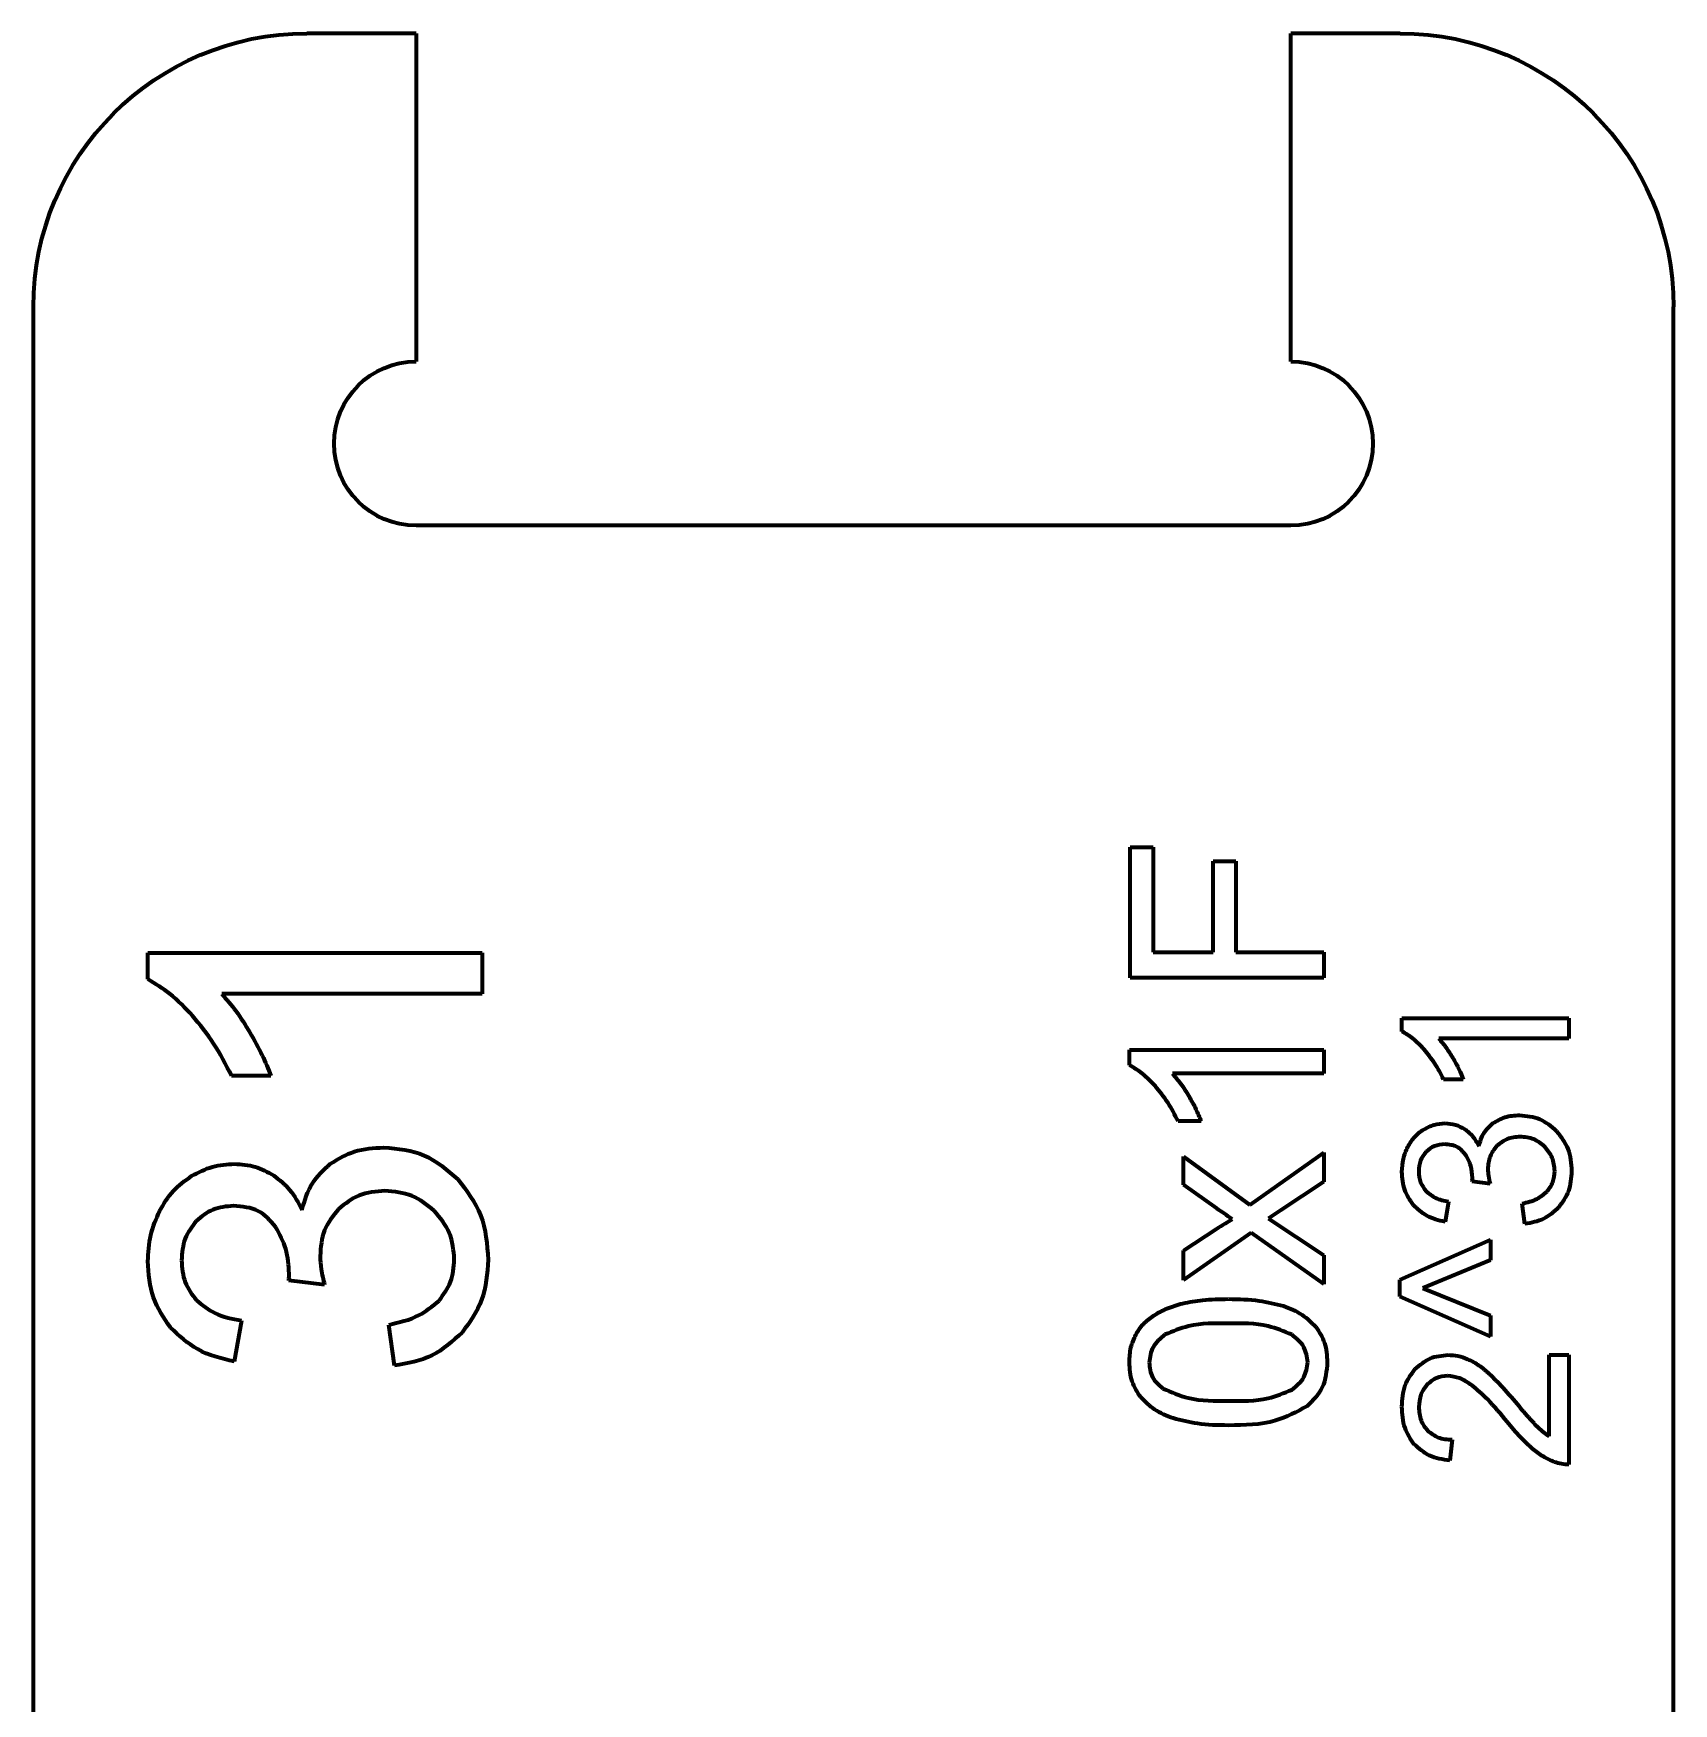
# Model space of a CAD drawing. Header units: millimetres. Extents: x 0 to 1189, y 0 to 841.
# Drawn here: x 372.85 to 402.85, y 647.69 to 678.23 of the extents above; entities that cross this region are included whole.
import ezdxf

# ---------------------------------------------------------------- set-up
doc = ezdxf.new("R2010")
doc.units = ezdxf.units.MM
doc.header["$LTSCALE"] = 0.75
doc.layers.add('Visible', color=7, linetype='Continuous', lineweight=70)

msp = doc.modelspace()

# ---------------------------------------------------------------- linework, layer by layer
at = {"layer": 'Visible', "extrusion": (-1e-16, -1, 0)}
for p, q in [((379.852, 678.232), (377.852, 678.232)), ((379.852, 678.232), (379.852, 672.232)), ((397.852, 678.232), (395.852, 678.232)), ((395.852, 672.232), (395.852, 678.232)), ((372.852, 123.899), (372.852, 673.232)), ((402.852, 123.899), (402.852, 673.232)), ((395.852, 669.232), (379.852, 669.232)), ((392.913, 660.963), (392.913, 663.354)), ((392.913, 663.354), (393.332, 663.354)), ((393.332, 663.354), (393.332, 661.432)), ((394.429, 661.432), (394.429, 663.095)), ((394.429, 663.095), (394.847, 663.095)), ((394.847, 663.095), (394.847, 661.432)), ((374.946, 660.936), (374.946, 661.418)), ((374.946, 661.418), (381.062, 661.418)), ((381.062, 661.418), (381.062, 660.67)), ((393.332, 661.432), (394.429, 661.432)), ((394.847, 661.432), (396.457, 661.432)), ((396.457, 661.432), (396.457, 660.963)), ((396.457, 660.963), (392.913, 660.963)), ((381.062, 660.67), (376.296, 660.67)), ((397.884, 659.985), (397.884, 660.225)), ((397.884, 660.225), (400.933, 660.225)), ((400.933, 660.225), (400.933, 659.852)), ((400.933, 659.852), (398.557, 659.852)), ((392.899, 659.367), (392.899, 659.648)), ((392.899, 659.648), (396.457, 659.648)), ((396.457, 659.648), (396.457, 659.213)), ((377.198, 659.174), (376.475, 659.174)), ((396.457, 659.213), (393.684, 659.213)), ((399.006, 659.107), (398.646, 659.107)), ((394.209, 658.342), (393.788, 658.342)), ((393.89, 657.18), (393.89, 657.699)), ((393.89, 657.699), (395.099, 656.812)), ((395.099, 656.812), (396.457, 657.767)), ((396.457, 657.767), (396.457, 657.233)), ((396.457, 657.233), (395.66, 656.706)), ((399.495, 657.199), (399.168, 657.241)), ((394.497, 656.747), (393.89, 657.18)), ((395.66, 656.706), (395.444, 656.565)), ((398.737, 656.874), (398.671, 656.501)), ((400.131, 656.464), (400.081, 656.837)), ((393.89, 655.978), (394.492, 656.372)), ((395.123, 656.302), (393.89, 655.434)), ((396.457, 655.364), (395.123, 656.302)), ((395.444, 656.565), (396.457, 655.891)), ((397.845, 655.439), (399.504, 656.174)), ((399.504, 656.174), (399.504, 655.799)), ((393.89, 655.434), (393.89, 655.978)), ((396.457, 655.891), (396.457, 655.364)), ((399.504, 655.799), (398.267, 655.288)), ((378.179, 655.348), (377.522, 655.431)), ((397.845, 655.139), (397.845, 655.439)), ((399.504, 654.407), (397.845, 655.139)), ((398.267, 655.288), (399.504, 654.791)), ((399.504, 654.791), (399.504, 654.407)), ((376.658, 654.695), (376.525, 653.947)), ((379.454, 653.873), (379.354, 654.62)), ((400.574, 652.583), (400.574, 654.072)), ((400.574, 654.072), (400.933, 654.072)), ((400.933, 654.072), (400.933, 652.065)), ((398.801, 652.519), (398.762, 652.135))]:
    msp.add_line(p, q, dxfattribs=at)
at = {"layer": 'Visible', "extrusion": (0, 0, -1)}
for centre, radius, start, end in [((-377.852, 673.232), 5, 0, 90), ((-397.852, 673.232), 5, 90, 180), ((-379.852, 670.732), 1.5, 270, 90), ((-395.852, 670.732), 1.5, 90, 270)]:
    msp.add_arc(centre, radius, start, end, dxfattribs=at)
at = {"layer": 'Visible'}
for points, knots in [([(375.76, 660.271), (375.629, 660.413), (375.387, 660.672), (375.084, 660.853), (374.946, 660.936)], [0, 0, 0, 0, 0.0575918, 0.1055894, 0.1055894, 0.1055894, 0.1055894]), ([(376.296, 660.67), (376.385, 660.568), (376.577, 660.347), (376.73, 660.097), (376.812, 659.962)], [0, 0, 0, 0, 0.04047162, 0.08773696, 0.08773696, 0.08773696, 0.08773696]), ([(376.475, 659.174), (376.373, 659.375), (376.175, 659.766), (375.896, 660.106), (375.76, 660.271)], [0, 0, 0, 0, 0.0672343, 0.1312648, 0.1312648, 0.1312648, 0.1312648]), ([(398.29, 659.654), (398.224, 659.724), (398.104, 659.853), (397.953, 659.944), (397.884, 659.985)], [0, 0, 0, 0, 0.02870716, 0.05263204, 0.05263204, 0.05263204, 0.05263204]), ([(376.812, 659.962), (376.89, 659.825), (377.036, 659.57), (377.147, 659.299), (377.198, 659.174)], [0, 0, 0, 0, 0.04731583, 0.08779108, 0.08779108, 0.08779108, 0.08779108]), ([(398.557, 659.852), (398.601, 659.802), (398.697, 659.691), (398.773, 659.567), (398.814, 659.499)], [0, 0, 0, 0, 0.02017349, 0.04373331, 0.04373331, 0.04373331, 0.04373331]), ([(393.373, 658.981), (393.296, 659.063), (393.156, 659.214), (392.979, 659.319), (392.899, 659.367)], [0, 0, 0, 0, 0.03350902, 0.06143575, 0.06143575, 0.06143575, 0.06143575]), ([(398.646, 659.107), (398.595, 659.207), (398.496, 659.402), (398.358, 659.571), (398.29, 659.654)], [0, 0, 0, 0, 0.03351356, 0.06543015, 0.06543015, 0.06543015, 0.06543015]), ([(398.814, 659.499), (398.853, 659.431), (398.926, 659.304), (398.981, 659.169), (399.006, 659.107)], [0, 0, 0, 0, 0.02358506, 0.04376026, 0.04376026, 0.04376026, 0.04376026]), ([(393.684, 659.213), (393.736, 659.153), (393.848, 659.025), (393.937, 658.879), (393.984, 658.8)], [0, 0, 0, 0, 0.02354784, 0.05104854, 0.05104854, 0.05104854, 0.05104854]), ([(393.788, 658.342), (393.729, 658.459), (393.614, 658.687), (393.452, 658.884), (393.373, 658.981)], [0, 0, 0, 0, 0.03911937, 0.07637456, 0.07637456, 0.07637456, 0.07637456]), ([(393.984, 658.8), (394.03, 658.721), (394.115, 658.573), (394.179, 658.415), (394.209, 658.342)], [0, 0, 0, 0, 0.02753006, 0.05107997, 0.05107997, 0.05107997, 0.05107997]), ([(399.546, 658.303), (399.617, 658.347), (399.768, 658.438), (399.944, 658.447), (400.036, 658.452)], [0, 0, 0, 0, 0.02470731, 0.05191397, 0.05191397, 0.05191397, 0.05191397]), ([(400.036, 658.452), (400.163, 658.44), (400.419, 658.416), (400.613, 658.247), (400.71, 658.162)], [0, 0, 0, 0, 0.03744427, 0.07504807, 0.07504807, 0.07504807, 0.07504807]), ([(397.991, 657.872), (398.029, 657.938), (398.103, 658.065), (398.223, 658.151), (398.282, 658.192)], [0, 0, 0, 0, 0.02235337, 0.04369063, 0.04369063, 0.04369063, 0.04369063]), ([(398.282, 658.192), (398.344, 658.225), (398.466, 658.289), (398.605, 658.298), (398.673, 658.303)], [0, 0, 0, 0, 0.02073995, 0.04107087, 0.04107087, 0.04107087, 0.04107087]), ([(398.673, 658.303), (398.737, 658.299), (398.864, 658.29), (398.976, 658.228), (399.031, 658.198)], [0, 0, 0, 0, 0.01897971, 0.03776636, 0.03776636, 0.03776636, 0.03776636]), ([(399.031, 658.198), (399.083, 658.157), (399.191, 658.071), (399.255, 657.949), (399.288, 657.885)], [0, 0, 0, 0, 0.0195392, 0.04087852, 0.04087852, 0.04087852, 0.04087852]), ([(399.288, 657.885), (399.313, 657.969), (399.362, 658.131), (399.486, 658.247), (399.546, 658.303)], [0, 0, 0, 0, 0.02575802, 0.04993292, 0.04993292, 0.04993292, 0.04993292]), ([(400.71, 658.162), (400.791, 658.057), (400.956, 657.841), (400.976, 657.569), (400.986, 657.429)], [0, 0, 0, 0, 0.03882791, 0.07990348, 0.07990348, 0.07990348, 0.07990348]), ([(378.28, 657.562), (378.424, 657.649), (378.725, 657.833), (379.078, 657.851), (379.263, 657.861)], [0, 0, 0, 0, 0.0495674, 0.1041489, 0.1041489, 0.1041489, 0.1041489]), ([(379.263, 657.861), (379.519, 657.837), (380.032, 657.788), (380.421, 657.449), (380.616, 657.28)], [0, 0, 0, 0, 0.07512, 0.1505601, 0.1505601, 0.1505601, 0.1505601]), ([(397.884, 657.415), (397.888, 657.495), (397.896, 657.654), (397.959, 657.8), (397.991, 657.872)], [0, 0, 0, 0, 0.02401776, 0.04733474, 0.04733474, 0.04733474, 0.04733474]), ([(398.665, 657.92), (398.6, 657.915), (398.472, 657.904), (398.373, 657.822), (398.325, 657.781)], [0, 0, 0, 0, 0.01906168, 0.03750169, 0.03750169, 0.03750169, 0.03750169]), ([(399.048, 657.729), (398.999, 657.785), (398.898, 657.901), (398.745, 657.913), (398.665, 657.92)], [0, 0, 0, 0, 0.02129806, 0.04431935, 0.04431935, 0.04431935, 0.04431935]), ([(399.621, 657.889), (399.572, 657.828), (399.472, 657.704), (399.46, 657.544), (399.454, 657.462)], [0, 0, 0, 0, 0.02279056, 0.04676606, 0.04676606, 0.04676606, 0.04676606]), ([(400.044, 658.057), (399.963, 658.05), (399.804, 658.038), (399.681, 657.938), (399.621, 657.889)], [0, 0, 0, 0, 0.0238016, 0.04652695, 0.04652695, 0.04652695, 0.04652695]), ([(400.496, 657.876), (400.431, 657.928), (400.299, 658.035), (400.13, 658.05), (400.044, 658.057)], [0, 0, 0, 0, 0.02451324, 0.04967397, 0.04967397, 0.04967397, 0.04967397]), ([(400.678, 657.431), (400.67, 657.515), (400.656, 657.682), (400.549, 657.811), (400.496, 657.876)], [0, 0, 0, 0, 0.02468181, 0.04904498, 0.04904498, 0.04904498, 0.04904498]), ([(375.744, 657.34), (375.868, 657.405), (376.115, 657.533), (376.392, 657.553), (376.529, 657.562)], [0, 0, 0, 0, 0.04160808, 0.08239563, 0.08239563, 0.08239563, 0.08239563]), ([(376.529, 657.562), (376.657, 657.554), (376.913, 657.536), (377.137, 657.412), (377.248, 657.35)], [0, 0, 0, 0, 0.03807676, 0.07576615, 0.07576615, 0.07576615, 0.07576615]), ([(377.763, 656.723), (377.814, 656.891), (377.912, 657.217), (378.16, 657.45), (378.28, 657.562)], [0, 0, 0, 0, 0.0516752, 0.1001745, 0.1001745, 0.1001745, 0.1001745]), ([(398.325, 657.781), (398.286, 657.73), (398.204, 657.625), (398.195, 657.492), (398.19, 657.423)], [0, 0, 0, 0, 0.01883111, 0.03904745, 0.03904745, 0.03904745, 0.03904745]), ([(399.172, 657.301), (399.167, 657.378), (399.158, 657.53), (399.084, 657.664), (399.048, 657.729)], [0, 0, 0, 0, 0.02283891, 0.04512605, 0.04512605, 0.04512605, 0.04512605]), ([(375.16, 656.698), (375.236, 656.829), (375.386, 657.084), (375.626, 657.256), (375.744, 657.34)], [0, 0, 0, 0, 0.04484495, 0.08765138, 0.08765138, 0.08765138, 0.08765138]), ([(377.248, 657.35), (377.352, 657.268), (377.569, 657.097), (377.696, 656.851), (377.763, 656.723)], [0, 0, 0, 0, 0.03919922, 0.08200975, 0.08200975, 0.08200975, 0.08200975]), ([(380.616, 657.28), (380.777, 657.069), (381.11, 656.635), (381.15, 656.089), (381.17, 655.809)], [0, 0, 0, 0, 0.0778958, 0.1603008, 0.1603008, 0.1603008, 0.1603008]), ([(398.09, 656.812), (398.03, 656.9), (397.906, 657.081), (397.891, 657.301), (397.884, 657.415)], [0, 0, 0, 0, 0.03126965, 0.06475393, 0.06475393, 0.06475393, 0.06475393]), ([(398.19, 657.423), (398.196, 657.354), (398.206, 657.22), (398.287, 657.113), (398.327, 657.061)], [0, 0, 0, 0, 0.02022503, 0.03948926, 0.03948926, 0.03948926, 0.03948926]), ([(399.168, 657.241), (399.169, 657.252), (399.171, 657.272), (399.172, 657.292), (399.172, 657.301)], [0, 0, 0, 0, 0.003379823, 0.006022458, 0.006022458, 0.006022458, 0.006022458]), ([(399.454, 657.462), (399.456, 657.423), (399.461, 657.334), (399.483, 657.247), (399.495, 657.199)], [0, 0, 0, 0, 0.01190211, 0.02667822, 0.02667822, 0.02667822, 0.02667822]), ([(400.538, 657.055), (400.579, 657.11), (400.662, 657.222), (400.672, 657.361), (400.678, 657.431)], [0, 0, 0, 0, 0.02006903, 0.04084302, 0.04084302, 0.04084302, 0.04084302]), ([(400.986, 657.429), (400.978, 657.303), (400.961, 657.059), (400.818, 656.861), (400.748, 656.765)], [0, 0, 0, 0, 0.03706201, 0.07180391, 0.07180391, 0.07180391, 0.07180391]), ([(379.28, 657.068), (379.117, 657.055), (378.798, 657.03), (378.551, 656.829), (378.43, 656.731)], [0, 0, 0, 0, 0.04775027, 0.09334145, 0.09334145, 0.09334145, 0.09334145]), ([(380.185, 656.704), (380.055, 656.81), (379.791, 657.025), (379.452, 657.053), (379.28, 657.068)], [0, 0, 0, 0, 0.04917795, 0.09965503, 0.09965503, 0.09965503, 0.09965503]), ([(398.327, 657.061), (398.382, 657.016), (398.502, 656.919), (398.654, 656.89), (398.737, 656.874)], [0, 0, 0, 0, 0.02082705, 0.04567707, 0.04567707, 0.04567707, 0.04567707]), ([(400.081, 656.837), (400.176, 656.858), (400.345, 656.897), (400.479, 657.007), (400.538, 657.055)], [0, 0, 0, 0, 0.02860703, 0.05124439, 0.05124439, 0.05124439, 0.05124439]), ([(374.946, 655.78), (374.954, 655.942), (374.971, 656.26), (375.098, 656.554), (375.16, 656.698)], [0, 0, 0, 0, 0.04818398, 0.09496202, 0.09496202, 0.09496202, 0.09496202]), ([(376.512, 656.794), (376.382, 656.783), (376.125, 656.761), (375.928, 656.596), (375.831, 656.515)], [0, 0, 0, 0, 0.0382412, 0.07523524, 0.07523524, 0.07523524, 0.07523524]), ([(377.281, 656.411), (377.184, 656.523), (376.981, 656.755), (376.673, 656.78), (376.512, 656.794)], [0, 0, 0, 0, 0.04272776, 0.08891266, 0.08891266, 0.08891266, 0.08891266]), ([(378.43, 656.731), (378.332, 656.609), (378.132, 656.359), (378.108, 656.039), (378.096, 655.875)], [0, 0, 0, 0, 0.04572207, 0.09382123, 0.09382123, 0.09382123, 0.09382123]), ([(380.551, 655.813), (380.536, 655.982), (380.507, 656.317), (380.292, 656.576), (380.185, 656.704)], [0, 0, 0, 0, 0.04951622, 0.09839311, 0.09839311, 0.09839311, 0.09839311]), ([(394.78, 656.551), (394.729, 656.585), (394.634, 656.649), (394.541, 656.715), (394.497, 656.747)], [0, 0, 0, 0, 0.01818785, 0.03440349, 0.03440349, 0.03440349, 0.03440349]), ([(398.671, 656.501), (398.555, 656.529), (398.334, 656.582), (398.169, 656.738), (398.09, 656.812)], [0, 0, 0, 0, 0.03509647, 0.0669037, 0.0669037, 0.0669037, 0.0669037]), ([(400.748, 656.765), (400.662, 656.687), (400.486, 656.526), (400.251, 656.485), (400.131, 656.464)], [0, 0, 0, 0, 0.03431324, 0.06995457, 0.06995457, 0.06995457, 0.06995457]), ([(375.831, 656.515), (375.752, 656.413), (375.589, 656.202), (375.571, 655.935), (375.561, 655.796)], [0, 0, 0, 0, 0.03777859, 0.07833622, 0.07833622, 0.07833622, 0.07833622]), ([(377.53, 655.551), (377.521, 655.706), (377.501, 656.011), (377.354, 656.279), (377.281, 656.411)], [0, 0, 0, 0, 0.04581899, 0.09053099, 0.09053099, 0.09053099, 0.09053099]), ([(394.492, 656.372), (394.544, 656.406), (394.639, 656.467), (394.736, 656.525), (394.78, 656.551)], [0, 0, 0, 0, 0.01869445, 0.03387931, 0.03387931, 0.03387931, 0.03387931]), ([(375.359, 654.571), (375.239, 654.746), (374.989, 655.11), (374.961, 655.552), (374.946, 655.78)], [0, 0, 0, 0, 0.0627325, 0.1299082, 0.1299082, 0.1299082, 0.1299082]), ([(375.561, 655.796), (375.571, 655.658), (375.591, 655.389), (375.755, 655.174), (375.835, 655.069)], [0, 0, 0, 0, 0.04057502, 0.07922259, 0.07922259, 0.07922259, 0.07922259]), ([(378.096, 655.875), (378.1, 655.796), (378.111, 655.617), (378.154, 655.444), (378.179, 655.348)], [0, 0, 0, 0, 0.02387778, 0.05352133, 0.05352133, 0.05352133, 0.05352133]), ([(380.271, 655.059), (380.352, 655.169), (380.519, 655.393), (380.54, 655.671), (380.551, 655.813)], [0, 0, 0, 0, 0.04026213, 0.08193851, 0.08193851, 0.08193851, 0.08193851]), ([(381.17, 655.809), (381.153, 655.556), (381.12, 655.066), (380.832, 654.669), (380.692, 654.477)], [0, 0, 0, 0, 0.0743532, 0.1440517, 0.1440517, 0.1440517, 0.1440517]), ([(377.522, 655.431), (377.525, 655.453), (377.529, 655.493), (377.53, 655.534), (377.53, 655.551)], [0, 0, 0, 0, 0.00678054, 0.01208221, 0.01208221, 0.01208221, 0.01208221]), ([(393.872, 655.011), (393.993, 655.034), (394.27, 655.087), (394.551, 655.089), (394.71, 655.091)], [0, 0, 0, 0, 0.03696178, 0.08429648, 0.08429648, 0.08429648, 0.08429648]), ([(394.71, 655.091), (394.898, 655.088), (395.239, 655.084), (395.569, 655), (395.716, 654.963)], [0, 0, 0, 0, 0.0564493, 0.10181, 0.10181, 0.10181, 0.10181]), ([(375.835, 655.069), (375.945, 654.98), (376.186, 654.784), (376.491, 654.727), (376.658, 654.695)], [0, 0, 0, 0, 0.04178285, 0.09163656, 0.09163656, 0.09163656, 0.09163656]), ([(379.354, 654.62), (379.544, 654.664), (379.884, 654.741), (380.152, 654.961), (380.271, 655.059)], [0, 0, 0, 0, 0.0573908, 0.1028055, 0.1028055, 0.1028055, 0.1028055]), ([(393.014, 654.436), (393.057, 654.505), (393.144, 654.644), (393.277, 654.742), (393.345, 654.791)], [0, 0, 0, 0, 0.02413349, 0.04898112, 0.04898112, 0.04898112, 0.04898112]), ([(393.345, 654.791), (393.423, 654.836), (393.59, 654.931), (393.774, 654.983), (393.872, 655.011)], [0, 0, 0, 0, 0.02705958, 0.05729507, 0.05729507, 0.05729507, 0.05729507]), ([(395.716, 654.963), (395.835, 654.917), (396.059, 654.831), (396.229, 654.66), (396.309, 654.579)], [0, 0, 0, 0, 0.03753988, 0.07125828, 0.07125828, 0.07125828, 0.07125828]), ([(376.525, 653.947), (376.292, 654.003), (375.848, 654.11), (375.517, 654.422), (375.359, 654.571)], [0, 0, 0, 0, 0.0704099, 0.134221, 0.134221, 0.134221, 0.134221]), ([(380.692, 654.477), (380.519, 654.319), (380.166, 653.997), (379.694, 653.915), (379.454, 653.873)], [0, 0, 0, 0, 0.0688386, 0.1403415, 0.1403415, 0.1403415, 0.1403415]), ([(394.71, 654.644), (394.463, 654.646), (394.06, 654.65), (393.69, 654.498), (393.547, 654.439)], [0, 0, 0, 0, 0.0730065, 0.1190832, 0.1190832, 0.1190832, 0.1190832]), ([(395.87, 654.439), (395.726, 654.498), (395.357, 654.65), (394.955, 654.646), (394.71, 654.644)], [0, 0, 0, 0, 0.0461337, 0.1188387, 0.1188387, 0.1188387, 0.1188387]), ([(396.309, 654.579), (396.37, 654.486), (396.497, 654.291), (396.511, 654.057), (396.518, 653.935)], [0, 0, 0, 0, 0.03284543, 0.06879529, 0.06879529, 0.06879529, 0.06879529]), ([(392.899, 653.935), (392.903, 654.026), (392.91, 654.2), (392.98, 654.359), (393.014, 654.436)], [0, 0, 0, 0, 0.02692746, 0.05173875, 0.05173875, 0.05173875, 0.05173875]), ([(393.547, 654.439), (393.463, 654.369), (393.302, 654.235), (393.273, 654.029), (393.259, 653.93)], [0, 0, 0, 0, 0.03148979, 0.06035273, 0.06035273, 0.06035273, 0.06035273]), ([(396.16, 653.935), (396.146, 654.033), (396.116, 654.238), (395.954, 654.37), (395.87, 654.439)], [0, 0, 0, 0, 0.0285272, 0.0600539, 0.0600539, 0.0600539, 0.0600539]), ([(393.107, 653.293), (393.046, 653.387), (392.919, 653.581), (392.906, 653.814), (392.899, 653.935)], [0, 0, 0, 0, 0.0327491, 0.06851517, 0.06851517, 0.06851517, 0.06851517]), ([(393.259, 653.93), (393.27, 653.835), (393.292, 653.643), (393.439, 653.516), (393.513, 653.452)], [0, 0, 0, 0, 0.02769224, 0.05597181, 0.05597181, 0.05597181, 0.05597181]), ([(395.871, 653.431), (395.955, 653.501), (396.116, 653.633), (396.146, 653.838), (396.16, 653.935)], [0, 0, 0, 0, 0.0314642, 0.05998375, 0.05998375, 0.05998375, 0.05998375]), ([(396.518, 653.935), (396.504, 653.775), (396.477, 653.462), (396.258, 653.239), (396.15, 653.13)], [0, 0, 0, 0, 0.04666467, 0.09101806, 0.09101806, 0.09101806, 0.09101806]), ([(398.126, 653.813), (398.212, 653.887), (398.385, 654.037), (398.612, 654.057), (398.727, 654.068)], [0, 0, 0, 0, 0.03318337, 0.06672383, 0.06672383, 0.06672383, 0.06672383]), ([(398.727, 654.068), (398.788, 654.065), (398.911, 654.058), (399.027, 654.015), (399.085, 653.993)], [0, 0, 0, 0, 0.01816613, 0.03678526, 0.03678526, 0.03678526, 0.03678526]), ([(399.085, 653.993), (399.147, 653.962), (399.281, 653.895), (399.394, 653.798), (399.456, 653.746)], [0, 0, 0, 0, 0.02061182, 0.04471861, 0.04471861, 0.04471861, 0.04471861]), ([(397.884, 653.121), (397.891, 653.256), (397.905, 653.511), (398.056, 653.717), (398.126, 653.813)], [0, 0, 0, 0, 0.03960956, 0.07471133, 0.07471133, 0.07471133, 0.07471133]), ([(398.719, 653.685), (398.648, 653.678), (398.506, 653.665), (398.398, 653.572), (398.345, 653.526)], [0, 0, 0, 0, 0.0208066, 0.04151273, 0.04151273, 0.04151273, 0.04151273]), ([(399.167, 653.511), (399.093, 653.561), (398.956, 653.654), (398.793, 653.675), (398.719, 653.685)], [0, 0, 0, 0, 0.02650133, 0.04870381, 0.04870381, 0.04870381, 0.04870381]), ([(399.456, 653.746), (399.534, 653.67), (399.722, 653.488), (399.891, 653.288), (399.99, 653.171)], [0, 0, 0, 0, 0.03260303, 0.0785153, 0.0785153, 0.0785153, 0.0785153]), ([(393.698, 652.909), (393.58, 652.955), (393.355, 653.042), (393.186, 653.213), (393.107, 653.293)], [0, 0, 0, 0, 0.03755126, 0.07122185, 0.07122185, 0.07122185, 0.07122185]), ([(393.513, 653.452), (393.665, 653.387), (394.045, 653.224), (394.46, 653.226), (394.71, 653.227)], [0, 0, 0, 0, 0.0491004, 0.1228677, 0.1228677, 0.1228677, 0.1228677]), ([(394.71, 653.227), (394.956, 653.224), (395.358, 653.22), (395.728, 653.372), (395.871, 653.431)], [0, 0, 0, 0, 0.0728558, 0.1189609, 0.1189609, 0.1189609, 0.1189609]), ([(398.345, 653.526), (398.3, 653.468), (398.208, 653.346), (398.198, 653.193), (398.193, 653.113)], [0, 0, 0, 0, 0.02152814, 0.0449067, 0.0449067, 0.0449067, 0.0449067]), ([(399.81, 652.842), (399.693, 652.984), (399.496, 653.224), (399.262, 653.428), (399.167, 653.511)], [0, 0, 0, 0, 0.05516414, 0.09293459, 0.09293459, 0.09293459, 0.09293459]), ([(396.15, 653.13), (395.96, 653.029), (395.513, 652.789), (395.003, 652.783), (394.71, 652.78)], [0, 0, 0, 0, 0.063809, 0.1501974, 0.1501974, 0.1501974, 0.1501974]), ([(398.109, 652.432), (398.043, 652.529), (397.903, 652.737), (397.891, 652.988), (397.884, 653.121)], [0, 0, 0, 0, 0.03448187, 0.07377026, 0.07377026, 0.07377026, 0.07377026]), ([(398.193, 653.113), (398.198, 653.029), (398.208, 652.869), (398.307, 652.742), (398.354, 652.682)], [0, 0, 0, 0, 0.02456597, 0.04697132, 0.04697132, 0.04697132, 0.04697132]), ([(399.99, 653.171), (400.068, 653.078), (400.191, 652.931), (400.323, 652.792), (400.372, 652.74)], [0, 0, 0, 0, 0.03629637, 0.05759704, 0.05759704, 0.05759704, 0.05759704]), ([(394.71, 652.78), (394.519, 652.782), (394.177, 652.787), (393.845, 652.871), (393.698, 652.909)], [0, 0, 0, 0, 0.0568131, 0.1023112, 0.1023112, 0.1023112, 0.1023112]), ([(398.354, 652.682), (398.416, 652.635), (398.547, 652.534), (398.713, 652.524), (398.801, 652.519)], [0, 0, 0, 0, 0.0227825, 0.0485998, 0.0485998, 0.0485998, 0.0485998]), ([(400.27, 652.354), (400.197, 652.421), (400.033, 652.574), (399.89, 652.746), (399.81, 652.842)], [0, 0, 0, 0, 0.02975267, 0.06709219, 0.06709219, 0.06709219, 0.06709219]), ([(400.372, 652.74), (400.405, 652.71), (400.468, 652.653), (400.54, 652.606), (400.574, 652.583)], [0, 0, 0, 0, 0.01330724, 0.02563809, 0.02563809, 0.02563809, 0.02563809]), ([(398.762, 652.135), (398.63, 652.155), (398.383, 652.191), (398.196, 652.355), (398.109, 652.432)], [0, 0, 0, 0, 0.03891673, 0.0731225, 0.0731225, 0.0731225, 0.0731225]), ([(400.674, 652.109), (400.604, 652.139), (400.459, 652.203), (400.335, 652.302), (400.27, 652.354)], [0, 0, 0, 0, 0.02265837, 0.04743641, 0.04743641, 0.04743641, 0.04743641]), ([(400.933, 652.065), (400.888, 652.066), (400.8, 652.067), (400.716, 652.095), (400.674, 652.109)], [0, 0, 0, 0, 0.01323248, 0.02638369, 0.02638369, 0.02638369, 0.02638369])]:
    msp.add_open_spline(points, degree=3, knots=knots, dxfattribs=at)

doc.saveas('drawing.dxf')
